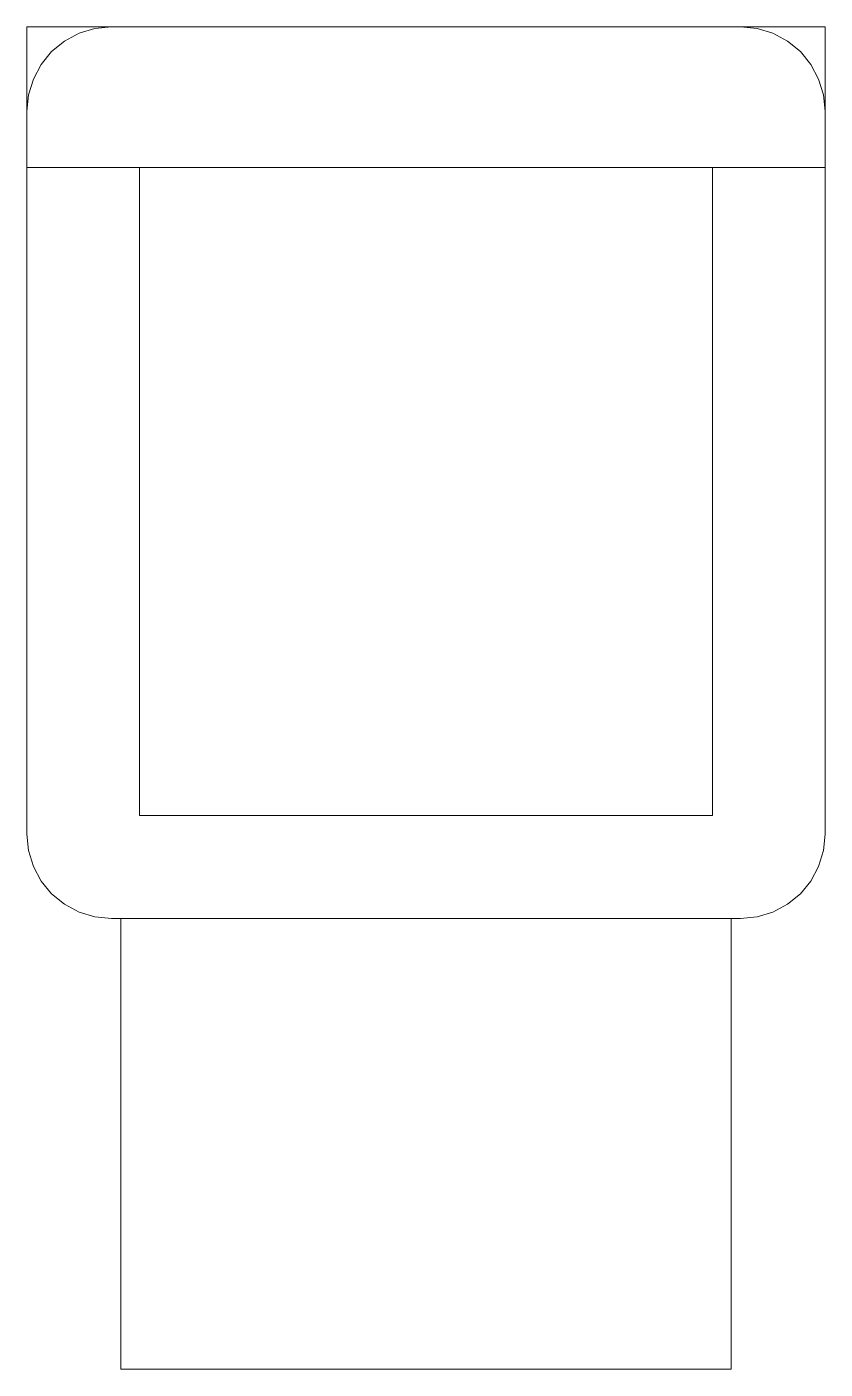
# Model space of a CAD drawing. Header units: millimetres. Extents: x 0 to 850, y -480 to 950.
import ezdxf

# ---------------------------------------------------------------- set-up
doc = ezdxf.new("R2010")
doc.units = ezdxf.units.MM
doc.layers.add('A-FURN', color=7, linetype='Continuous', lineweight=20, true_color=0x5c7584)

# ---------------------------------------------------------------- blocks, each defined once
blk = doc.blocks.new('201_FURNITURE_BLOCKS_RECLINER_PLAN')
at = {"layer": 'A-FURN'}
for points in [[(760, 0), (777.6, 1.7), (794.4, 6.9), (810, 15.2), (823.6, 26.4), (834.8, 40), (843.1, 55.6), (848.3, 72.4), (850, 90), (850, 860), (848.3, 877.6), (843.1, 894.4), (834.8, 910), (823.6, 923.6), (810, 934.8), (794.4, 943.1), (777.6, 948.3), (760, 950), (90, 950), (72.4, 948.3), (55.6, 943.1), (40, 934.8), (26.4, 923.6), (15.2, 910), (6.9, 894.4), (1.7, 877.6), (0, 860), (0, 90), (1.7, 72.4), (6.9, 55.6), (15.2, 40), (26.4, 26.4), (40, 15.2), (55.6, 6.9), (72.4, 1.7), (90, 0)], [(0, 800), (850, 800), (850, 950), (0, 950)], [(120, 110), (730, 110), (730, 800), (120, 800)], [(100, -480), (750, -480), (750, 0), (100, 0)]]:
    blk.add_lwpolyline(points, close=True, dxfattribs=at)

msp = doc.modelspace()

# ---------------------------------------------------------------- block references
msp.add_blockref('201_FURNITURE_BLOCKS_RECLINER_PLAN', (0, 0))

doc.saveas('drawing.dxf')
